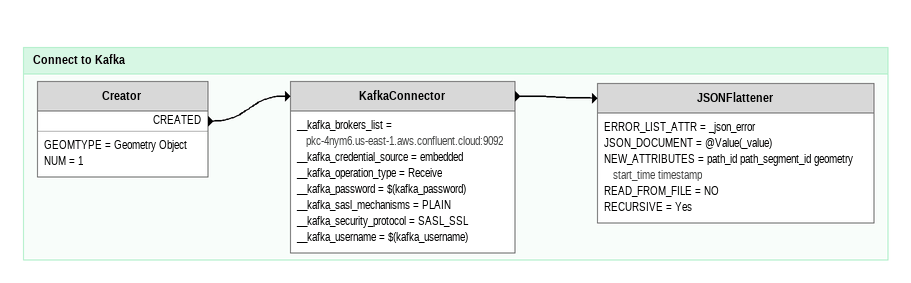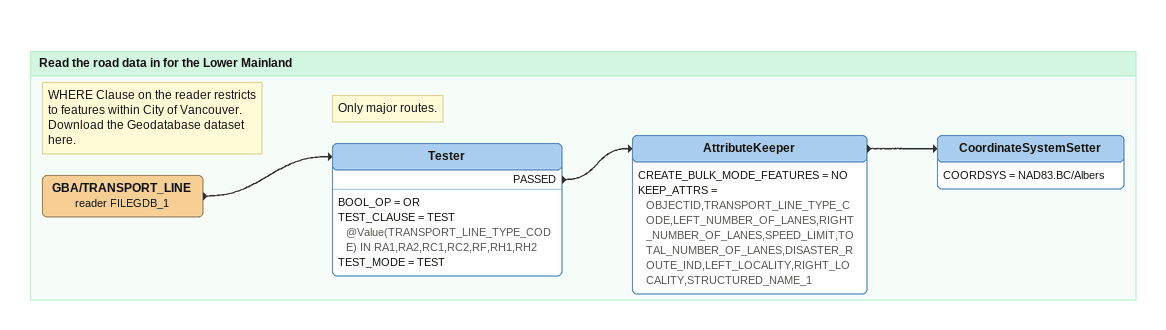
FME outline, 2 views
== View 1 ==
Bookmark: Connect to Kafka
Creator
    GEOMTYPE = Geometry Object
    NUM = 1
    CREATED -> KafkaConnector
KafkaConnector
    __kafka_brokers_list = pkc-4nym6.us-east-1.aws.confluent.cloud:9092
    __kafka_credential_source = embedded
    __kafka_operation_type = Receive
    __kafka_password = $(kafka_password)
    __kafka_sasl_mechanisms = PLAIN
    __kafka_security_protocol = SASL_SSL
    __kafka_username = $(kafka_username)
    -> JSONFlattener
JSONFlattener
    ERROR_LIST_ATTR = _json_error
    JSON_DOCUMENT = @Value(_value)
    NEW_ATTRIBUTES = path_id path_segment_id geometry start_time timestamp
    READ_FROM_FILE = NO
    RECURSIVE = Yes

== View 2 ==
Bookmark: Read the road data in for the Lower Mainland
Note: WHERE Clause on the reader restricts to features within City of Vancouver. Download the Geodatabase dataset here.
GBA/TRANSPORT_LINE (reader FILEGDB_1)
    -> Tester
Note: Only major routes.
Tester
    BOOL_OP = OR
    TEST_CLAUSE = TEST @Value(TRANSPORT_LINE_TYPE_CODE) IN RA1,RA2,RC1,RC2,RF,RH1,RH2
    TEST_MODE = TEST
    PASSED -> AttributeKeeper
AttributeKeeper
    CREATE_BULK_MODE_FEATURES = NO
    KEEP_ATTRS = OBJECTID,TRANSPORT_LINE_TYPE_CODE,LEFT_NUMBER_OF_LANES,RIGHT_NUMBER_OF_LANES,SPEED_LIMIT,TOTAL_NUMBER_OF_LANES,DISASTER_ROUTE_IND,LEFT_LOCALITY,RIGHT_LOCALITY,STRUCTURED_NAME_1
    -> CoordinateSystemSetter
CoordinateSystemSetter
    COORDSYS = NAD83.BC/Albers
